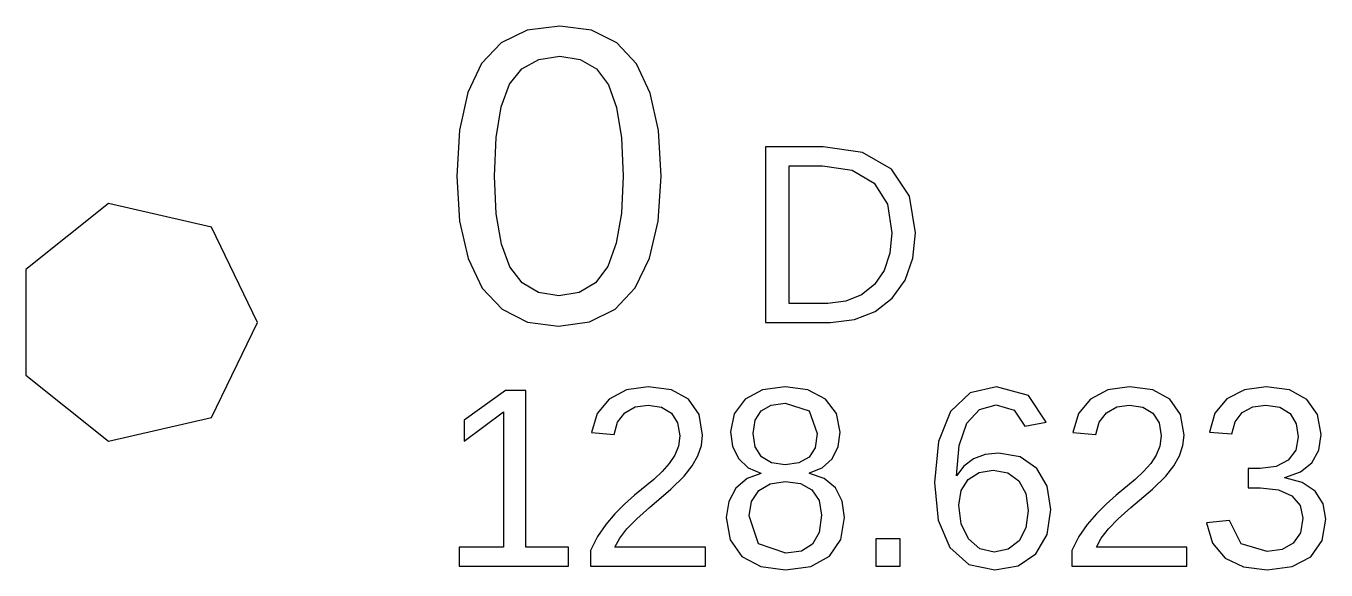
# Model space of a CAD drawing. Header units: metres. Extents: x 9 to 277, y -2 to 247.
# Drawn here: x 66.93 to 88.28, y 44.56 to 53.48 of the extents above; entities that cross this region are included whole.
import ezdxf

# ---------------------------------------------------------------- set-up
doc = ezdxf.new("R2010")
doc.units = ezdxf.units.M

msp = doc.modelspace()

# ---------------------------------------------------------------- linework, layer by layer
for p, q in [((75.1588, 53.4166), (74.7308, 53.2116)), ((75.6917, 53.4849), (75.1588, 53.4166)), ((76.2113, 53.4158), (75.6917, 53.4849)), ((76.6313, 53.2085), (76.2113, 53.4158)), ((74.7308, 53.2116), (74.4077, 52.8699)), ((76.9517, 52.8629), (76.6313, 53.2085)), ((75.3462, 52.9369), (75.6917, 52.9879)), ((75.6917, 52.9879), (76.0286, 52.9361)), ((74.4077, 52.8699), (74.1822, 52.3911)), ((74.8697, 52.5289), (75.0722, 52.7839)), ((75.0722, 52.7839), (75.3462, 52.9369)), ((76.0286, 52.9361), (76.2953, 52.7808)), ((76.2953, 52.7808), (76.4917, 52.5219)), ((77.1773, 52.3818), (76.9517, 52.8629)), ((74.7314, 52.1578), (74.8697, 52.5289)), ((74.1822, 52.3911), (74.0468, 51.7748)), ((76.4917, 52.5219), (76.6267, 52.1485)), ((77.3126, 51.7678), (77.1773, 52.3818)), ((74.6484, 51.6551), (74.7314, 52.1578)), ((76.6267, 52.1485), (76.7077, 51.6481)), ((74.0468, 51.7748), (74.0017, 51.0209)), ((77.3577, 51.0209), (77.3126, 51.7678)), ((74.6207, 51.0209), (74.6484, 51.6551)), ((76.7077, 51.6481), (76.7347, 51.0209)), ((80.0177, 51.5009), (79.0697, 51.5009)), ((79.0697, 51.5009), (79.0697, 48.6209)), ((80.6625, 51.4091), (80.0177, 51.5009)), ((81.1407, 51.1339), (80.6625, 51.4091)), ((79.4577, 48.9319), (79.4577, 51.1899)), ((79.4577, 51.1899), (80.0087, 51.1899)), ((80.0087, 51.1899), (80.4972, 51.1194)), ((80.4972, 51.1194), (80.8547, 50.9079)), ((81.4377, 50.6897), (81.1407, 51.1339)), ((74.0017, 51.0209), (74.0482, 50.2805)), ((74.6488, 50.4023), (74.6207, 51.0209)), ((76.7347, 51.0209), (76.7064, 50.4128)), ((77.3103, 50.284), (77.3577, 51.0209)), ((80.8547, 50.9079), (81.0737, 50.5632)), ((81.5367, 50.0909), (81.4377, 50.6897)), ((68.2827, 50.5708), (66.9258, 49.4887)), ((69.9747, 50.1846), (68.2827, 50.5708)), ((74.7332, 49.9053), (74.6488, 50.4023)), ((76.7064, 50.4128), (76.6214, 49.9191)), ((81.0737, 50.5632), (81.1467, 50.0909)), ((70.7277, 48.6209), (69.9747, 50.1846)), ((74.0482, 50.2805), (74.1875, 49.6685)), ((77.1679, 49.6733), (77.3103, 50.284)), ((81.1467, 50.0909), (81.1147, 49.7577)), ((81.4935, 49.6729), (81.5367, 50.0909)), ((74.8737, 49.5299), (74.7332, 49.9053)), ((76.6214, 49.9191), (76.4797, 49.5399)), ((81.1147, 49.7577), (81.0187, 49.4719)), ((74.1875, 49.6685), (74.4197, 49.1849)), ((76.4797, 49.5399), (76.2773, 49.2721)), ((76.9307, 49.1889), (77.1679, 49.6733)), ((81.3637, 49.3109), (81.4935, 49.6729)), ((66.9258, 49.4887), (66.9258, 47.7531)), ((75.0755, 49.2677), (74.8737, 49.5299)), ((81.0187, 49.4719), (80.8627, 49.2406)), ((74.4197, 49.1849), (74.7445, 48.836)), ((75.3435, 49.1104), (75.0755, 49.2677)), ((75.6777, 49.0579), (75.3435, 49.1104)), ((76.0099, 49.1115), (75.6777, 49.0579)), ((76.2773, 49.2721), (76.0099, 49.1115)), ((76.6009, 48.8378), (76.9307, 49.1889)), ((80.8627, 49.2406), (80.6507, 49.0709)), ((81.1547, 49.0159), (81.3637, 49.3109)), ((80.0967, 48.9319), (79.4577, 48.9319)), ((80.3927, 48.9667), (80.0967, 48.9319)), ((80.6507, 49.0709), (80.3927, 48.9667)), ((80.8737, 48.7989), (81.1547, 49.0159)), ((74.7445, 48.836), (75.1615, 48.6267)), ((76.1809, 48.6271), (76.6009, 48.8378)), ((80.5322, 48.6654), (80.8737, 48.7989)), ((69.9747, 47.0573), (70.7277, 48.6209)), ((75.1615, 48.6267), (75.6707, 48.5569)), ((75.6707, 48.5569), (76.1809, 48.6271)), ((79.0697, 48.6209), (80.1417, 48.6209)), ((80.1417, 48.6209), (80.5322, 48.6654)), ((66.9258, 47.7531), (68.2827, 46.6711)), ((74.8007, 47.5009), (74.1237, 47.0139)), ((75.1377, 47.5009), (74.8007, 47.5009)), ((75.1377, 44.9319), (75.1377, 47.5009)), ((76.788, 47.5142), (76.5025, 47.3619)), ((77.1445, 47.5649), (76.788, 47.5142)), ((77.5255, 47.5132), (77.1445, 47.5649)), ((77.8065, 47.3579), (77.5255, 47.5132)), ((79.023, 47.5134), (78.7372, 47.3589)), ((79.3922, 47.5649), (79.023, 47.5134)), ((79.7688, 47.5144), (79.3922, 47.5649)), ((80.0562, 47.3629), (79.7688, 47.5144)), ((82.4322, 47.4632), (82.1109, 47.1579)), ((82.8659, 47.5649), (82.4322, 47.4632)), ((83.3917, 47.4192), (82.8659, 47.5649)), ((83.6789, 46.9819), (83.3917, 47.4192)), ((84.6962, 47.5142), (84.4107, 47.3619)), ((85.0527, 47.5649), (84.6962, 47.5142)), ((85.4337, 47.5132), (85.0527, 47.5649)), ((85.7147, 47.3579), (85.4337, 47.5132)), ((86.9372, 47.5157), (86.6514, 47.3679)), ((87.2944, 47.5649), (86.9372, 47.5157)), ((87.6754, 47.5129), (87.2944, 47.5649)), ((87.9604, 47.3569), (87.6754, 47.5129)), ((76.5025, 47.3619), (76.305, 47.1239)), ((76.7625, 47.1369), (76.933, 47.2321)), ((76.933, 47.2321), (77.1445, 47.2639)), ((77.1445, 47.2639), (77.3617, 47.2307)), ((77.3617, 47.2307), (77.5255, 47.1309)), ((77.9805, 47.1071), (77.8065, 47.3579)), ((78.7372, 47.3589), (78.555, 47.1217)), ((79.0022, 47.1689), (79.1667, 47.2619)), ((79.1667, 47.2619), (79.3922, 47.2929)), ((79.3922, 47.2929), (79.7882, 47.1692)), ((80.2392, 47.1262), (80.0562, 47.3629)), ((82.3799, 46.9679), (82.5857, 47.1929)), ((82.5857, 47.1929), (82.8609, 47.2679)), ((82.8609, 47.2679), (83.1584, 47.1806)), ((84.4107, 47.3619), (84.2132, 47.1239)), ((84.6707, 47.1369), (84.8412, 47.2321)), ((84.8412, 47.2321), (85.0527, 47.2639)), ((85.0527, 47.2639), (85.2699, 47.2307)), ((85.2699, 47.2307), (85.4337, 47.1309)), ((85.8887, 47.1071), (85.7147, 47.3579)), ((86.6514, 47.3679), (86.4539, 47.1322)), ((86.9014, 47.1399), (87.0732, 47.2329)), ((87.0732, 47.2329), (87.2905, 47.2639)), ((87.2905, 47.2639), (87.5219, 47.2287)), ((87.5219, 47.2287), (87.6884, 47.1229)), ((88.1389, 47.1089), (87.9604, 47.3569)), ((68.2827, 46.6711), (69.9747, 47.0573)), ((74.1237, 46.6689), (74.7697, 47.1519)), ((74.1237, 47.0139), (74.1237, 46.6689)), ((74.7697, 47.1519), (74.7697, 44.9319)), ((76.305, 47.1239), (76.2125, 46.8159)), ((76.5865, 46.7809), (76.6435, 46.9844)), ((76.6435, 46.9844), (76.7625, 47.1369)), ((77.5255, 47.1309), (77.6282, 46.9709)), ((78.0385, 46.7689), (77.9805, 47.1071)), ((78.555, 47.1217), (78.4942, 46.8219)), ((78.8682, 46.7979), (78.9017, 47.0142)), ((78.9017, 47.0142), (79.0022, 47.1689)), ((79.7882, 47.1692), (79.9202, 46.7979)), ((80.3002, 46.8179), (80.2392, 47.1262)), ((82.1109, 47.1579), (81.9122, 46.6637)), ((83.1584, 47.1806), (83.3289, 46.9189)), ((83.3289, 46.9189), (83.6789, 46.9819)), ((84.2132, 47.1239), (84.1207, 46.8159)), ((84.4947, 46.7809), (84.5517, 46.9844)), ((84.5517, 46.9844), (84.6707, 47.1369)), ((85.4337, 47.1309), (85.5364, 46.9709)), ((85.9467, 46.7689), (85.8887, 47.1071)), ((86.4539, 47.1322), (86.3615, 46.8189)), ((86.7294, 46.7909), (86.7845, 46.9906)), ((86.7845, 46.9906), (86.9014, 47.1399)), ((87.6884, 47.1229), (87.789, 46.9574)), ((88.1985, 46.7789), (88.1389, 47.1089)), ((76.2125, 46.8159), (76.5865, 46.7809)), ((77.6282, 46.9709), (77.6625, 46.7569)), ((78.0195, 46.6004), (78.0385, 46.7689)), ((78.4942, 46.8219), (78.5277, 46.5889)), ((78.9027, 46.5774), (78.8682, 46.7979)), ((79.9202, 46.7979), (79.8867, 46.5644)), ((80.2663, 46.5847), (80.3002, 46.8179)), ((82.2524, 46.6009), (82.3799, 46.9679)), ((84.1207, 46.8159), (84.4947, 46.7809)), ((85.5364, 46.9709), (85.5707, 46.7569)), ((85.9277, 46.6004), (85.9467, 46.7689)), ((86.3615, 46.8189), (86.7294, 46.7909)), ((87.789, 46.9574), (87.8224, 46.7409)), ((88.1602, 46.5207), (88.1985, 46.7789)), ((77.6425, 46.5889), (77.5825, 46.4389)), ((77.6625, 46.7569), (77.6425, 46.5889)), ((77.9625, 46.4329), (78.0195, 46.6004)), ((78.5277, 46.5889), (78.6283, 46.3879)), ((79.0062, 46.4159), (78.9027, 46.5774)), ((79.8867, 46.5644), (79.7862, 46.4059)), ((80.1642, 46.3829), (80.2663, 46.5847)), ((81.9122, 46.6637), (81.8459, 45.9929)), ((82.2099, 46.0999), (82.2524, 46.6009)), ((85.5507, 46.5889), (85.4907, 46.4389)), ((85.5707, 46.7569), (85.5507, 46.5889)), ((85.8707, 46.4329), (85.9277, 46.6004)), ((87.8224, 46.7409), (87.7812, 46.5234)), ((77.5825, 46.4389), (77.4902, 46.3019)), ((77.868, 46.2659), (77.9625, 46.4329)), ((78.6283, 46.3879), (78.7875, 46.2352)), ((79.1727, 46.3177), (79.0062, 46.4159)), ((79.7862, 46.4059), (79.6217, 46.3152)), ((80.0042, 46.2324), (80.1642, 46.3829)), ((82.4889, 46.3799), (82.3292, 46.2619)), ((82.6819, 46.4527), (82.4889, 46.3799)), ((82.9009, 46.4769), (82.6819, 46.4527)), ((83.2542, 46.4139), (82.9009, 46.4769)), ((83.5259, 46.2249), (83.2542, 46.4139)), ((85.4907, 46.4389), (85.3984, 46.3019)), ((85.7762, 46.2659), (85.8707, 46.4329)), ((87.6575, 46.3589), (87.4597, 46.2554)), ((87.7812, 46.5234), (87.6575, 46.3589)), ((88.0455, 46.3159), (88.1602, 46.5207)), ((77.3735, 46.1709), (77.2365, 46.0437)), ((77.4902, 46.3019), (77.3735, 46.1709)), ((77.7365, 46.0989), (77.868, 46.2659)), ((78.9952, 46.1389), (78.7685, 46.0582)), ((78.7875, 46.2352), (78.9952, 46.1469)), ((78.9952, 46.1469), (78.9952, 46.1389)), ((79.3962, 46.2849), (79.1727, 46.3177)), ((79.6217, 46.3152), (79.3962, 46.2849)), ((79.7943, 46.1509), (80.0042, 46.2324)), ((79.7943, 46.1429), (79.7943, 46.1509)), ((80.037, 46.0599), (79.7943, 46.1429)), ((82.3292, 46.2619), (82.2099, 46.0999)), ((82.4019, 46.0419), (82.5832, 46.1566)), ((82.5832, 46.1566), (82.8129, 46.1949)), ((82.8129, 46.1949), (83.0532, 46.1517)), ((83.0532, 46.1517), (83.2339, 46.0219)), ((83.6999, 45.9304), (83.5259, 46.2249)), ((85.2817, 46.1709), (85.1447, 46.0437)), ((85.3984, 46.3019), (85.2817, 46.1709)), ((85.6447, 46.0989), (85.7762, 46.2659)), ((87.1944, 46.2209), (86.9964, 46.2209)), ((86.9964, 46.2209), (86.9964, 45.9039)), ((87.4597, 46.2554), (87.1944, 46.2209)), ((87.6015, 46.0749), (87.858, 46.1667)), ((87.858, 46.1667), (88.0455, 46.3159)), ((77.2365, 46.0437), (76.9217, 45.7824)), ((77.5192, 45.8859), (77.7365, 46.0989)), ((78.7685, 46.0582), (78.5862, 45.8999)), ((78.9603, 45.8599), (79.1462, 45.9732)), ((79.1462, 45.9732), (79.3922, 46.0109)), ((79.3922, 46.0109), (79.6445, 45.9756)), ((79.6445, 45.9756), (79.8333, 45.8699)), ((80.2192, 45.9029), (80.037, 46.0599)), ((81.8459, 45.9929), (81.9097, 45.3746)), ((82.2849, 45.8609), (82.4019, 46.0419)), ((83.2339, 46.0219), (83.3479, 45.8137)), ((83.7579, 45.5489), (83.6999, 45.9304)), ((85.1447, 46.0437), (84.8299, 45.7824)), ((85.4274, 45.8859), (85.6447, 46.0989)), ((87.6015, 46.0669), (87.6015, 46.0749)), ((87.886, 45.9951), (87.6015, 46.0669)), ((88.0994, 45.8499), (87.886, 45.9951)), ((76.9217, 45.7824), (76.7585, 45.6379)), ((77.1655, 45.5809), (77.5192, 45.8859)), ((78.5862, 45.8999), (78.467, 45.6809)), ((78.844, 45.6806), (78.9603, 45.8599)), ((79.8333, 45.8699), (79.9518, 45.6959)), ((79.9518, 45.6959), (79.9912, 45.4539)), ((80.3333, 45.6857), (80.2192, 45.9029)), ((82.2459, 45.6219), (82.2849, 45.8609)), ((83.3479, 45.8137), (83.3859, 45.5329)), ((84.8299, 45.7824), (84.6667, 45.6379)), ((85.0737, 45.5809), (85.4274, 45.8859)), ((86.9964, 45.9039), (87.2025, 45.9039)), ((87.2025, 45.9039), (87.5, 45.8709)), ((87.5, 45.8709), (87.7184, 45.7719)), ((87.7184, 45.7719), (87.8527, 45.6142)), ((88.233, 45.6447), (88.0994, 45.8499)), ((76.599, 45.4799), (76.4465, 45.3039)), ((76.7585, 45.6379), (76.599, 45.4799)), ((76.9565, 45.3972), (77.1655, 45.5809)), ((78.467, 45.6809), (78.4272, 45.4159)), ((78.8053, 45.4449), (78.844, 45.6806)), ((80.3712, 45.4199), (80.3333, 45.6857)), ((82.2864, 45.3144), (82.2459, 45.6219)), ((83.3859, 45.5329), (83.3484, 45.2489)), ((83.6967, 45.1374), (83.7579, 45.5489)), ((84.5072, 45.4799), (84.3547, 45.3039)), ((84.6667, 45.6379), (84.5072, 45.4799)), ((84.8647, 45.3972), (85.0737, 45.5809)), ((87.8527, 45.6142), (87.8974, 45.4049)), ((88.2775, 45.3929), (88.233, 45.6447)), ((76.4465, 45.3039), (76.3097, 45.1057)), ((76.7955, 45.2319), (76.9565, 45.3972)), ((78.4272, 45.4159), (78.4917, 45.0509)), ((78.955, 44.9844), (78.8053, 45.4449)), ((79.9912, 45.4539), (79.955, 45.1729)), ((80.3085, 45.0569), (80.3712, 45.4199)), ((81.9097, 45.3746), (82.1009, 44.9239)), ((82.4079, 45.0679), (82.2864, 45.3144)), ((84.3547, 45.3039), (84.2179, 45.1057)), ((84.7037, 45.2319), (84.8647, 45.3972)), ((86.6915, 45.3679), (86.3134, 45.3329)), ((86.3134, 45.3329), (86.4144, 44.9959)), ((86.8827, 44.9869), (86.6915, 45.3679)), ((87.8974, 45.4049), (87.8582, 45.1674)), ((88.2147, 45.0389), (88.2775, 45.3929)), ((76.3097, 45.1057), (76.1955, 44.8789)), ((76.5975, 44.9319), (76.6775, 45.0789)), ((76.6775, 45.0789), (76.7955, 45.2319)), ((79.955, 45.1729), (79.8463, 44.9799)), ((80.1202, 44.7839), (80.3085, 45.0569)), ((81.282, 45.0689), (80.886, 45.0689)), ((80.886, 45.0689), (80.886, 44.6209)), ((81.282, 44.6209), (81.282, 45.0689)), ((82.5937, 44.9059), (82.4079, 45.0679)), ((83.3484, 45.2489), (83.2359, 45.0329)), ((83.5129, 44.8229), (83.6967, 45.1374)), ((84.2179, 45.1057), (84.1037, 44.8789)), ((84.5057, 44.9319), (84.5857, 45.0789)), ((84.5857, 45.0789), (84.7037, 45.2319)), ((87.8582, 45.1674), (87.7404, 44.9969)), ((74.7697, 44.9319), (74.0407, 44.9319)), ((74.0407, 44.9319), (74.0407, 44.6209)), ((75.8337, 44.9319), (75.1377, 44.9319)), ((75.8337, 44.6209), (75.8337, 44.9319)), ((76.1955, 44.8789), (76.1955, 44.6209)), ((78.0835, 44.9319), (76.5975, 44.9319)), ((78.0835, 44.6209), (78.0835, 44.9319)), ((78.4917, 45.0509), (78.6852, 44.7799)), ((79.4043, 44.8309), (78.955, 44.9844)), ((79.6632, 44.8681), (79.4043, 44.8309)), ((79.8463, 44.9799), (79.6632, 44.8681)), ((82.1009, 44.9239), (82.4124, 44.6487)), ((82.8249, 44.8519), (82.5937, 44.9059)), ((83.0587, 44.8972), (82.8249, 44.8519)), ((83.2359, 45.0329), (83.0587, 44.8972)), ((84.1037, 44.8789), (84.1037, 44.6209)), ((85.9917, 44.9319), (84.5057, 44.9319)), ((85.9917, 44.6209), (85.9917, 44.9319)), ((86.4144, 44.9959), (86.6194, 44.7529)), ((87.3105, 44.8599), (86.8827, 44.9869)), ((87.5549, 44.8941), (87.3105, 44.8599)), ((87.7404, 44.9969), (87.5549, 44.8941)), ((88.0264, 44.7749), (88.2147, 45.0389)), ((78.6852, 44.7799), (78.993, 44.6127)), ((79.8147, 44.6137), (80.1202, 44.7839)), ((82.4124, 44.6487), (82.8369, 44.5569)), ((83.2214, 44.6234), (83.5129, 44.8229)), ((86.6194, 44.7529), (86.9212, 44.6059)), ((87.722, 44.6114), (88.0264, 44.7749)), ((74.0407, 44.6209), (75.8337, 44.6209)), ((76.1955, 44.6209), (78.0835, 44.6209)), ((78.993, 44.6127), (79.4003, 44.5569)), ((79.4003, 44.5569), (79.8147, 44.6137)), ((80.886, 44.6209), (81.282, 44.6209)), ((82.8369, 44.5569), (83.2214, 44.6234)), ((84.1037, 44.6209), (85.9917, 44.6209)), ((86.9212, 44.6059), (87.3105, 44.5569)), ((87.3105, 44.5569), (87.722, 44.6114))]:
    msp.add_line(p, q)

doc.saveas('drawing.dxf')
